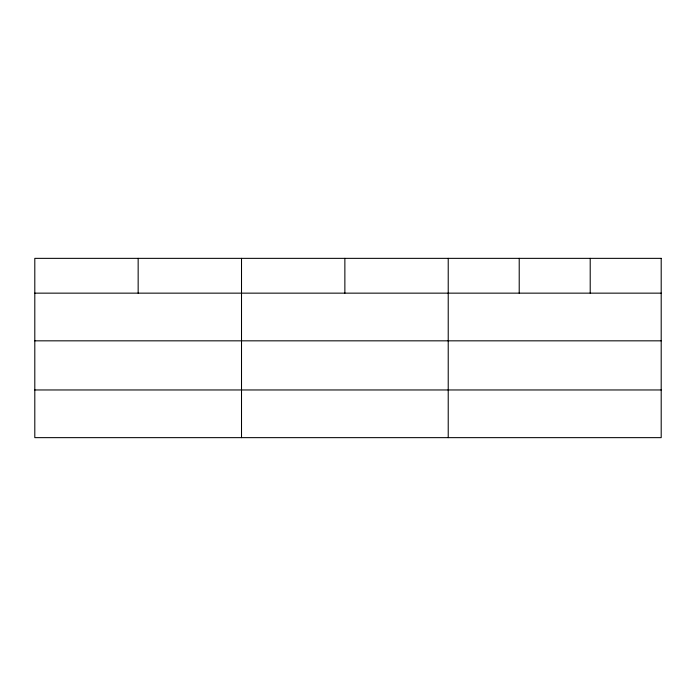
<?xml version="1.0" encoding="UTF-8"?>
<svg xmlns="http://www.w3.org/2000/svg" width="696" height="696" viewBox="0 0 696 696"><rect width="100%" height="100%" fill="white"/><g stroke="black" fill="none" stroke-linecap="round" stroke-linejoin="round"><path stroke-width="1.04" d="M34.8 293.147L661.2 293.147M34.8 340.831L661.2 340.831M34.8 389.96L661.2 389.96M590.208 258.355L590.208 293.147M519.216 258.355L519.216 293.147M448.224 258.355L448.224 437.645M344.868 258.355L344.868 293.147M241.512 258.355L241.512 437.645M138.156 258.355L138.156 293.147M661.2 258.355L34.8 258.355L34.8 437.645L661.2 437.645L661.2 258.355"/></g></svg>
